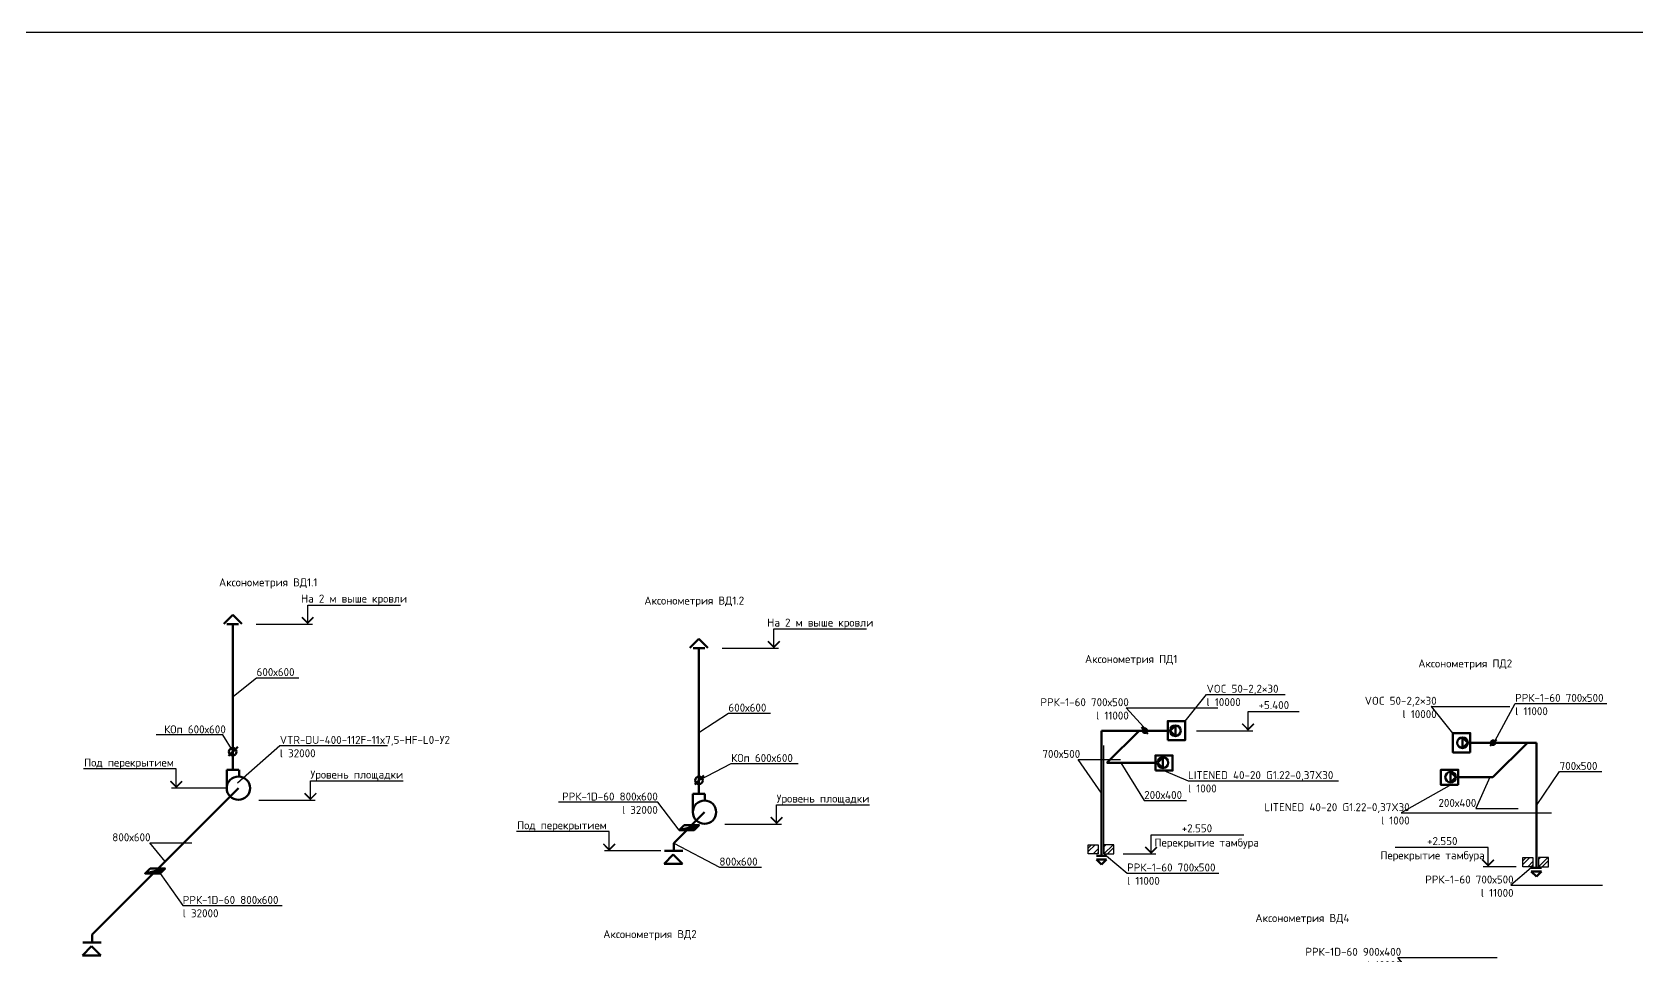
# Model space of a CAD drawing. Header units: millimetres. Extents: x -99936 to 523262, y -63190 to 327013.
# Drawn here: x -36346 to 13791, y 110266 to 139114 of the extents above; entities that cross this region are included whole.
import ezdxf
from ezdxf import colors
from ezdxf.entities.mleader import LeaderData, LeaderLine
from ezdxf.enums import TextEntityAlignment as Align
from ezdxf.math import Vec2, Vec3

# ---------------------------------------------------------------- set-up
doc = ezdxf.new("R2010")
doc.units = ezdxf.units.MM
doc.layers.add('ДУ', color=5, linetype='Continuous', lineweight=50)
doc.layers.add('ПОДПОР', color=1, linetype='Continuous', lineweight=50)
doc.styles.add('ISOCPEUR', font='isocpeur.ttf', dxfattribs={"height": 250})
doc.styles.add('TRAJECTORY_TEXT_STYLE', font='simplex.shx', dxfattribs={"width": 0.65})
doc.linetypes.add('зигзаг', pattern='A,0.00254,-5.08,[131,ltypeshp.shx,S=5.08,R=0,X=-5.08,Y=0],-10.16,[131,ltypeshp.shx,S=5.08,R=180,X=5.08,Y=0],-5.08', length=20.32254)

# ---------------------------------------------------------------- blocks, each defined once
blk = doc.blocks.new('*U2402')
at = {"color": 0, "linetype": 'ByBlock', "lineweight": -2}
for p, q in [((0, 6), (29, 6)), ((-16.14, 0), (0, 0))]:
    blk.add_line(p, q, dxfattribs=at)
at = {"color": 0, "linetype": 'ByBlock', "lineweight": -2, "ltscale": 100}
blk.add_line((-1.5, 0), (1.5, 0), dxfattribs=at)
blk.add_lwpolyline([(0, 0), (0, 6)], dxfattribs=at)
at = {"color": 0, "linetype": 'ByBlock', "lineweight": -2, "ltscale": 100, "const_width": 0.5}
blk.add_lwpolyline([(1.82, 2.18), (0, 0.35), (-1.82, 2.18)], dxfattribs=at)
at = {"linetype": 'ByBlock', "lineweight": -2, "ltscale": 100, "style": 'TRAJECTORY_TEXT_STYLE', "width": 0.65}
blk.add_attdef('Отм.', text='', height=3.5, dxfattribs=at).set_placement((14.5, 6), align=Align.BOTTOM_CENTER)
at = {"color": 0, "linetype": 'ByBlock', "lineweight": -2, "ltscale": 100, "style": 'TRAJECTORY_TEXT_STYLE', "width": 0.65}
blk.add_attdef('Прим.', text='', height=3.5, dxfattribs=at).set_placement((17.57, 4.8), align=Align.TOP_CENTER)
blk = doc.blocks.new('*U2412')
at = {"color": 0, "linetype": 'ByBlock', "lineweight": -2}
for p, q in [((0, 6), (29, 6)), ((-8.73, 0), (0, 0))]:
    blk.add_line(p, q, dxfattribs=at)
at = {"color": 0, "linetype": 'ByBlock', "lineweight": -2, "ltscale": 100}
blk.add_line((-1.5, 0), (1.5, 0), dxfattribs=at)
blk.add_lwpolyline([(0, 0), (0, 6)], dxfattribs=at)
at = {"color": 0, "linetype": 'ByBlock', "lineweight": -2, "ltscale": 100, "const_width": 0.5}
blk.add_lwpolyline([(1.82, 2.18), (0, 0.35), (-1.82, 2.18)], dxfattribs=at)
at = {"linetype": 'ByBlock', "lineweight": -2, "ltscale": 100, "style": 'TRAJECTORY_TEXT_STYLE', "width": 0.65}
blk.add_attdef('Отм.', text='', height=3.5, dxfattribs=at).set_placement((14.5, 6), align=Align.BOTTOM_CENTER)
at = {"color": 0, "linetype": 'ByBlock', "lineweight": -2, "ltscale": 100, "style": 'TRAJECTORY_TEXT_STYLE', "width": 0.65}
blk.add_attdef('Прим.', text='', height=3.5, dxfattribs=at).set_placement((17.57, 4.8), align=Align.TOP_CENTER)
blk = doc.blocks.new('*U2413')
at = {"color": 0, "linetype": 'ByBlock', "lineweight": -2}
for p, q in [((0, 6), (16, 6)), ((-16.14, 0), (0, 0))]:
    blk.add_line(p, q, dxfattribs=at)
at = {"color": 0, "linetype": 'ByBlock', "lineweight": -2, "ltscale": 100}
blk.add_line((-1.5, 0), (1.5, 0), dxfattribs=at)
blk.add_lwpolyline([(0, 0), (0, 6)], dxfattribs=at)
at = {"color": 0, "linetype": 'ByBlock', "lineweight": -2, "ltscale": 100, "const_width": 0.5}
blk.add_lwpolyline([(1.82, 2.18), (0, 0.35), (-1.82, 2.18)], dxfattribs=at)
at = {"linetype": 'ByBlock', "lineweight": -2, "ltscale": 100, "style": 'TRAJECTORY_TEXT_STYLE', "width": 0.65}
blk.add_attdef('Отм.', text='', height=3.5, dxfattribs=at).set_placement((8, 6), align=Align.BOTTOM_CENTER)
at = {"color": 0, "linetype": 'ByBlock', "lineweight": -2, "ltscale": 100, "style": 'TRAJECTORY_TEXT_STYLE', "width": 0.65}
blk.add_attdef('Прим.', text='', height=3.5, dxfattribs=at).set_placement((11.07, 4.8), align=Align.TOP_CENTER)

msp = doc.modelspace()

# ---------------------------------------------------------------- hatches: boundary and pattern name
h = msp.add_hatch()
h.set_pattern_fill('ANSI32', color=256, scale=25)
h.set_pattern_definition([(45, (21248.33, 109610), (-168.3798, 168.3798), []), (45, (21360.58, 109610), (-168.3798, 168.3798), [])])
h.paths.add_polyline_path([(-3039.573, 113737.119), (-3352.379, 113737.119), (-3352.379, 113449.146), (-3039.573, 113449.146)])
h.paths.add_polyline_path([(-2866.283, 113737.119), (-2866.283, 113449.146), (-2553.477, 113449.146), (-2553.477, 113737.119)])
h = msp.add_hatch()
h.set_pattern_fill('ANSI32', color=256, scale=25)
h.set_pattern_definition([(45, (34832.6, 109211.78), (-168.3798, 168.3798), []), (45, (34944.84, 109211.78), (-168.3798, 168.3798), [])])
h.paths.add_polyline_path([(10544.691, 113338.913), (10231.885, 113338.913), (10231.885, 113050.94), (10544.691, 113050.94)])
h.paths.add_polyline_path([(10717.981, 113338.913), (10717.981, 113050.94), (11030.787, 113050.94), (11030.787, 113338.913)])
at = {"layer": 'ДУ'}
h = msp.add_hatch(color=256, dxfattribs=at)
h.dxf.hatch_style = 1
h.paths.add_polyline_path([(-15661.914, 114195.099), (-15507.765, 114349.249), (-16128.703, 114195.099)])
h = msp.add_hatch(color=256, dxfattribs=at)
h.dxf.hatch_style = 1
h.paths.add_polyline_path([(-32346.914, 112841.099), (-32192.765, 112995.249), (-32813.703, 112841.099)])

# ---------------------------------------------------------------- linework, layer by layer
at = {"linetype": 'зигзаг'}
for p, q in [((-2866.283, 113449.146), (-2866.283, 116835.146)), ((10650.026, 113010.418), (10650.026, 116537.418)), ((-34474.054, 110929.771), (-29904.73, 115499.095)), ((-16299.769, 113790.639), (-15456.19, 114634.218))]:
    msp.add_line(p, q, dxfattribs=at)
for points in [[(-99936.405, 139113.548), (523261.832, 139113.548), (523261.832, -63190.347), (-99936.405, -63190.347)], [(-3039.573, 113449.146), (-3352.379, 113449.146), (-3352.379, 113737.119), (-3039.573, 113737.119)], [(-2866.283, 113449.146), (-2553.477, 113449.146), (-2553.477, 113737.119), (-2866.283, 113737.119)], [(10544.691, 113050.94), (10231.885, 113050.94), (10231.885, 113338.913), (10544.691, 113338.913)], [(10717.981, 113050.94), (11030.787, 113050.94), (11030.787, 113338.913), (10717.981, 113338.913)]]:
    msp.add_lwpolyline(points, close=True)
at = {"layer": 'ДУ'}
for p, q in [((-30076.954, 120913.15), (-30357.712, 120632.392)), ((-30076.954, 120913.15), (-29796.195, 120632.392)), ((-30257.031, 120623.109), (-29896.877, 120623.109)), ((-30076.954, 116072.448), (-30076.954, 120623.109)), ((-15512.787, 120163.9), (-15793.545, 119883.142)), ((-15692.864, 119873.859), (-15332.71, 119873.859)), ((-15512.787, 120163.9), (-15232.028, 119883.142)), ((-15512.787, 115323.198), (-15512.787, 119873.859)), ((-29922.861, 116793.643), (-30207.929, 116508.575)), ((-30265.322, 115502.959), (-30265.322, 116072.448)), ((-30265.322, 116072.448), (-29888.585, 116072.448)), ((-29876.303, 116072.448), (-29876.303, 115867.207)), ((-15358.694, 115899.401), (-15643.762, 115614.333)), ((-34474.054, 110929.771), (-29900.867, 115502.959)), ((-15701.156, 114753.708), (-15701.156, 115323.198)), ((-15701.156, 115323.198), (-15324.418, 115323.198)), ((-15324.418, 115323.198), (-15324.418, 115117.957)), ((-16299.769, 113790.639), (-15336.7, 114753.708)), ((-16313.943, 113429.465), (-16599.781, 113143.628)), ((-16585.606, 113545.639), (-16013.931, 113545.639)), ((-16028.106, 113143.628), (-16313.943, 113429.465)), ((-16299.769, 113790.639), (-16299.769, 113545.639)), ((-16599.781, 113143.628), (-16028.106, 113143.628)), ((-34474.054, 110929.771), (-34474.054, 110684.771)), ((-34488.229, 110568.596), (-34774.066, 110282.759)), ((-34759.892, 110684.771), (-34188.217, 110684.771)), ((-34202.391, 110282.759), (-34488.229, 110568.596)), ((-34774.066, 110282.759), (-34202.391, 110282.759))]:
    msp.add_line(p, q, dxfattribs=at)
for points in [[(-15974.554, 114349.249), (-15507.765, 114349.249), (-15661.914, 114195.099), (-16128.703, 114195.099)], [(-32659.554, 112995.249), (-32192.765, 112995.249), (-32346.914, 112841.099), (-32813.703, 112841.099)]]:
    msp.add_lwpolyline(points, close=True, dxfattribs=at)
for points in [[(-16128.703, 114195.099), (-15507.765, 114349.249)], [(-32813.703, 112841.099), (-32192.765, 112995.249)]]:
    msp.add_lwpolyline(points, dxfattribs=at)
for centre, radius in [((-30076.954, 116639.55), 120.293), ((-29900.867, 115502.959), 364.456), ((-15512.787, 115745.308), 120.293), ((-15336.7, 114753.708), 364.456)]:
    msp.add_circle(centre, radius, dxfattribs=at)
at = {"layer": 'ПОДПОР'}
for p, q in [((-1687.857, 117403.434), (-1488.072, 117203.65)), ((-794.536, 117297.751), (-628.335, 117463.951)), ((-628.335, 117463.951), (-628.335, 117131.55)), ((-2934.482, 113385.957), (-2934.482, 117297.751)), ((-2934.482, 117297.751), (-866.753, 117297.751)), ((-2765.786, 116290.685), (-1758.72, 117297.751)), ((-628.335, 117131.55), (-794.536, 117297.751)), ((8510.08, 116922.213), (8343.879, 117088.413)), ((8343.879, 117088.413), (8343.879, 116756.012)), ((8343.879, 116756.012), (8510.08, 116922.213)), ((10650.026, 116922.213), (8582.297, 116922.213)), ((9403.401, 117027.896), (9203.616, 116828.112)), ((9288.297, 115841.773), (10368.737, 116922.213)), ((10650.026, 113010.418), (10650.026, 116922.213)), ((-1181.536, 116297.777), (-1015.335, 116463.978)), ((-1015.335, 116463.978), (-1015.335, 116131.577)), ((-1253.753, 116290.685), (-2765.786, 116290.685)), ((-1015.335, 116131.577), (-1181.536, 116297.777)), ((8137.08, 115848.865), (7970.879, 116015.066)), ((7970.879, 116015.066), (7970.879, 115682.665)), ((7970.879, 115682.665), (8137.08, 115848.865)), ((8209.297, 115841.773), (9288.297, 115841.773)), ((-2775.685, 113385.957), (-3093.279, 113385.957)), ((-2775.685, 113277.871), (-3093.279, 113277.871)), ((-3093.279, 113277.871), (-2934.482, 113119.074)), ((-2934.482, 113119.074), (-2775.685, 113277.871)), ((10491.229, 113010.418), (10808.823, 113010.418)), ((10491.229, 112902.333), (10808.823, 112902.333)), ((10650.026, 112743.536), (10491.229, 112902.333)), ((10808.823, 112902.333), (10650.026, 112743.536))]:
    msp.add_line(p, q, dxfattribs=at)
for points in [[(-866.753, 116997.751), (-326.753, 116997.751), (-326.753, 117597.751), (-866.753, 117597.751)], [(8582.297, 116622.213), (8042.297, 116622.213), (8042.297, 117222.213), (8582.297, 117222.213)], [(-1253.753, 116053.112), (-713.753, 116053.112), (-713.753, 116528.257), (-1253.753, 116528.257)], [(8209.297, 115604.2), (7669.297, 115604.2), (7669.297, 116079.345), (8209.297, 116079.345)]]:
    msp.add_lwpolyline(points, close=True, dxfattribs=at)
for centre, radius in [((-1582.173, 117297.751), 70.443), ((-628.335, 117297.751), 166.2), ((8343.879, 116922.213), 166.2), ((9297.717, 116922.213), 70.443), ((-1015.335, 116297.777), 166.2), ((7970.879, 115848.865), 166.2)]:
    msp.add_circle(centre, radius, dxfattribs=at)

# ---------------------------------------------------------------- block references
ref = msp.add_blockref('*U2402', (-27736.754, 120623.109), dxfattribs=dict(xscale=100, yscale=100, zscale=100))
ref.add_attrib('Отм.', 'На 2 м выше кровли', dxfattribs={"linetype": 'ByBlock', "lineweight": -2, "ltscale": 100, "height": 250, "style": 'ISOCPEUR'}).set_placement((-26286.754, 121223.109), align=Align.BOTTOM_CENTER)
ref = msp.add_blockref('*U2402', (-13172.587, 119873.859), dxfattribs=dict(xscale=100, yscale=100, zscale=100))
ref.add_attrib('Отм.', 'На 2 м выше кровли', dxfattribs={"linetype": 'ByBlock', "lineweight": -2, "ltscale": 100, "height": 250, "style": 'ISOCPEUR'}).set_placement((-11722.587, 120473.859), align=Align.BOTTOM_CENTER)
ref = msp.add_blockref('*U2413', (1642.349, 117297.751), dxfattribs=dict(xscale=100, yscale=100, zscale=100))
ref.add_attrib('Отм.', '+5.400', dxfattribs={"linetype": 'ByBlock', "lineweight": -2, "ltscale": 100, "height": 250, "style": 'ISOCPEUR'}).set_placement((2447.633, 117897.751), align=Align.BOTTOM_CENTER)
ref = msp.add_blockref('*U2402', (-31842.595, 115502.959), dxfattribs=dict(xscale=-100, yscale=100, zscale=100))
ref.add_attrib('Отм.', 'Под перекрытием', dxfattribs={"linetype": 'ByBlock', "lineweight": -2, "ltscale": 100, "height": 250, "style": 'ISOCPEUR'}).set_placement((-33319.186, 116102.959), align=Align.BOTTOM_CENTER)
ref = msp.add_blockref('*U2402', (-27650.565, 115127.55), dxfattribs=dict(xscale=100, yscale=100, zscale=100))
ref.add_attrib('Отм.', 'Уровень площадки', dxfattribs={"linetype": 'ByBlock', "lineweight": -2, "ltscale": 100, "height": 250, "style": 'ISOCPEUR'}).set_placement((-26200.565, 115727.55), align=Align.BOTTOM_CENTER)
ref = msp.add_blockref('*U2402', (-13086.398, 114378.3), dxfattribs=dict(xscale=100, yscale=100, zscale=100))
ref.add_attrib('Отм.', 'Уровень площадки', dxfattribs={"linetype": 'ByBlock', "lineweight": -2, "ltscale": 100, "height": 250, "style": 'ISOCPEUR'}).set_placement((-11636.398, 114978.3), align=Align.BOTTOM_CENTER)
ref = msp.add_blockref('*U2402', (-18316.994, 113545.639), dxfattribs=dict(xscale=-100, yscale=100, zscale=100))
ref.add_attrib('Отм.', 'Под перекрытием', dxfattribs={"linetype": 'ByBlock', "lineweight": -2, "ltscale": 100, "height": 250, "style": 'ISOCPEUR'}).set_placement((-19793.585, 114145.639), align=Align.BOTTOM_CENTER)
ref = msp.add_blockref('*U2412', (-1386.099, 113449.146), dxfattribs=dict(xscale=100, yscale=100, zscale=100))
ref.add_attrib('Отм.', '+2.550', dxfattribs={"linetype": 'ByBlock', "lineweight": -2, "ltscale": 100, "height": 250, "style": 'ISOCPEUR'}).set_placement((45.662, 114049.146), align=Align.BOTTOM_CENTER)
ref.add_attrib('Прим.', 'Перекрытие тамбура', dxfattribs={"color": 0, "linetype": 'ByBlock', "lineweight": -2, "ltscale": 100, "height": 250, "style": 'ISOCPEUR'}).set_placement((349.883, 113929.485), align=Align.TOP_CENTER)
ref = msp.add_blockref('*U2412', (9142.448, 113050.94), dxfattribs=dict(xscale=-100, yscale=100, zscale=100))
ref.add_attrib('Отм.', '+2.550', dxfattribs={"linetype": 'ByBlock', "lineweight": -2, "ltscale": 100, "height": 250, "style": 'ISOCPEUR'}).set_placement((7710.687, 113650.94), align=Align.BOTTOM_CENTER)
ref.add_attrib('Прим.', 'Перекрытие тамбура', dxfattribs={"color": 0, "linetype": 'ByBlock', "lineweight": -2, "ltscale": 100, "height": 250, "style": 'ISOCPEUR'}).set_placement((7406.466, 113531.279), align=Align.TOP_CENTER)

# ---------------------------------------------------------------- texts
at = {"char_height": 250, "attachment_point": 1, "style": 'ISOCPEUR'}
for s, insert in [('Аксонометрия ВД1.1', (-30507.065, 122056.258)), ('Аксонометрия ВД1.2', (-17219.191, 121485.363)), ('Аксонометрия ПД1', (-3452.774, 119660.796)), ('Аксонометрия ПД2', (6961.407, 119522.537)), ('Аксонометрия ВД4', (1871.116, 111573.065)), ('Аксонометрия ВД2', (-18502.584, 111070.446))]:
    msp.add_mtext(s, dxfattribs=dict(at, insert=insert))

# ---------------------------------------------------------------- leaders
at = {"ltscale": 10}
ml = msp.add_multileader_mtext('Standard', dxfattribs=at)
ml.set_content('600х600', color=256, style='ISOCPEUR')
ml.set_leader_properties()
ml.build(insert=Vec2(0, 0))
ml.multileader.update_dxf_attribs({"text_left_attachment_type": 6, "text_right_attachment_type": 6, "dogleg_length": 0.36, "arrow_head_size": 0.18})
ctx = ml.context
ctx.base_point, ctx.char_height, ctx.arrow_head_size, ctx.landing_gap_size, ctx.plane_origin = Vec3(-29333.549, 118952.615), 250, 0.18, 0.09, Vec3(-30049.599, 118375.133)
ctx.left_attachment, ctx.right_attachment = 6, 6
notes = []
notes.append((ctx, [(0, (1, 1, 0), (-29333.909, 118952.615), (1, 0), 0.36, [(0, [(-30049.599, 118375.133)], 0, [])])]))
ctx.mtext.insert, ctx.mtext.flow_direction = Vec3(-29333.459, 119252.615), 5
ml = msp.add_multileader_mtext('Standard')
ml.set_content('VOC 50-2,2×30\\Pl 10000', color=256, style='ISOCPEUR')
ml.set_leader_properties()
ml.build(insert=Vec2(0, 0))
ml.multileader.update_dxf_attribs({"text_left_attachment_type": 6, "text_right_attachment_type": 6, "dogleg_length": 0.36, "arrow_head_size": 0.18})
ctx = ml.context
ctx.base_point, ctx.char_height, ctx.arrow_head_size, ctx.landing_gap_size, ctx.plane_origin = Vec3(346.842, 118432.775), 250, 0.18, 0.09, Vec3(-595.686, 116897.751)
ctx.left_attachment, ctx.right_attachment = 6, 6
notes.append((ctx, [(0, (1, 1, 0), (346.482, 118432.775), (1, 0), 0.36, [(0, [(-326.753, 117597.751)], 0, [])])]))
ctx.mtext.insert, ctx.mtext.flow_direction = Vec3(346.932, 118732.775), 5
ml = msp.add_multileader_mtext('Standard')
ml.set_content('VOC 50-2,2×30\\Pl 10000', color=256, style='ISOCPEUR')
ml.set_leader_properties()
ml.build(insert=Vec2(0, 0))
ml.multileader.update_dxf_attribs({"text_left_attachment_type": 6, "text_right_attachment_type": 6, "dogleg_length": 0.36, "arrow_head_size": 0.18})
ctx = ml.context
ctx.base_point, ctx.char_height, ctx.arrow_head_size, ctx.landing_gap_size, ctx.plane_origin = Vec3(5348.977, 118057.237), 250, 0.18, 0.09, Vec3(8311.23, 116522.213)
ctx.left_attachment, ctx.right_attachment, ctx.text_align_type = 6, 6, 2
notes.append((ctx, [(0, (1, 1, 0), (7369.062, 118057.237), (-1, 0), 0.36, [(0, [(8042.297, 117222.213)], 0, [])])]))
ctx.mtext.insert, ctx.mtext.alignment, ctx.mtext.flow_direction = Vec3(7536.567, 118357.237), 3, 5
ml = msp.add_multileader_mtext('Standard')
ml.set_content('РРК-1-60 700х500\\Pl 11000', color=256, style='ISOCPEUR')
ml.set_leader_properties()
ml.build(insert=Vec2(0, 0))
ml.multileader.update_dxf_attribs({"text_left_attachment_type": 6, "text_right_attachment_type": 6, "dogleg_length": 0.36, "arrow_head_size": 0.18})
ctx = ml.context
ctx.base_point, ctx.char_height, ctx.arrow_head_size, ctx.landing_gap_size, ctx.plane_origin = Vec3(9987.231, 118148.83), 250, 0.18, 0.09, Vec3(9347.528, 116972.024)
ctx.left_attachment, ctx.right_attachment = 6, 6
notes.append((ctx, [(0, (1, 1, 0), (9986.871, 118148.83), (1, 0), 0.36, [(0, [(9347.528, 116972.024)], 0, [])])]))
ctx.mtext.insert, ctx.mtext.flow_direction = Vec3(9987.321, 118448.83), 5
ml = msp.add_multileader_mtext('Standard', dxfattribs=at)
ml.set_content('600х600', color=256, style='ISOCPEUR')
ml.set_leader_properties()
ml.build(insert=Vec2(0, 0))
ml.multileader.update_dxf_attribs({"text_left_attachment_type": 6, "text_right_attachment_type": 6, "dogleg_length": 0.36, "arrow_head_size": 0.18})
ctx = ml.context
ctx.base_point, ctx.char_height, ctx.arrow_head_size, ctx.landing_gap_size, ctx.plane_origin = Vec3(-14591.783, 117842.389), 250, 0.18, 0.09, Vec3(-15485.432, 117264.907)
ctx.left_attachment, ctx.right_attachment = 6, 6
notes.append((ctx, [(0, (1, 1, 0), (-14592.143, 117842.389), (1, 0), 0.36, [(0, [(-15485.432, 117264.907)], 0, [])])]))
ctx.mtext.insert, ctx.mtext.flow_direction = Vec3(-14591.693, 118142.389), 5
ml = msp.add_multileader_mtext('Standard')
ml.set_content('РРК-1-60 700х500\\Pl 11000', color=256, style='ISOCPEUR')
ml.set_leader_properties()
ml.build(insert=Vec2(0, 0))
ml.multileader.update_dxf_attribs({"text_left_attachment_type": 6, "text_right_attachment_type": 6, "dogleg_length": 0.36, "arrow_head_size": 0.18})
ctx = ml.context
ctx.base_point, ctx.char_height, ctx.arrow_head_size, ctx.landing_gap_size, ctx.plane_origin = Vec3(-4832.785, 118012.365), 250, 0.18, 0.09, Vec3(-1511.729, 117297.751)
ctx.left_attachment, ctx.right_attachment, ctx.text_align_type = 6, 6, 2
notes.append((ctx, [(1, (1, 1, 0), (-2169.574, 118012.365), (-1, 0), 0.36, [(0, [(-1511.729, 117297.751)], 0, [])])]))
ctx.mtext.insert, ctx.mtext.alignment, ctx.mtext.flow_direction = Vec3(-2082.695, 118312.365), 3, 5
ml = msp.add_multileader_mtext('Standard', dxfattribs=at)
ml.set_content('КОп 600х600', color=256, style='ISOCPEUR')
ml.set_leader_properties()
ml.build(insert=Vec2(0, 0))
ml.multileader.update_dxf_attribs({"text_left_attachment_type": 6, "text_right_attachment_type": 6, "dogleg_length": 0.36, "arrow_head_size": 0.18})
ctx = ml.context
ctx.base_point, ctx.char_height, ctx.arrow_head_size, ctx.landing_gap_size, ctx.plane_origin = Vec3(-32284.019, 117164.289), 250, 0.18, 0.09, Vec3(-30065.395, 116651.109)
ctx.left_attachment, ctx.right_attachment = 6, 6
notes.append((ctx, [(0, (1, 1, 0), (-30383.479, 117164.289), (-1, 0), 0.36, [(0, [(-30065.395, 116651.109)], 0, [])])]))
ctx.mtext.insert, ctx.mtext.flow_direction = Vec3(-32220.917, 117464.289), 5
ml = msp.add_multileader_mtext('Standard', dxfattribs=at)
ml.set_content('VTR-DU-400-112F-11x7,5-HF-L0-У2\\Pl 32000', color=256, style='ISOCPEUR')
ml.set_leader_properties()
ml.build(insert=Vec2(0, 0))
ml.multileader.update_dxf_attribs({"text_left_attachment_type": 6, "text_right_attachment_type": 6, "dogleg_length": 0.36, "arrow_head_size": 0.18})
ctx = ml.context
ctx.base_point, ctx.char_height, ctx.arrow_head_size, ctx.landing_gap_size, ctx.plane_origin = Vec3(-28605.741, 116834.724), 250, 0.18, 0.09, Vec3(-29933.089, 115673.739)
ctx.left_attachment, ctx.right_attachment = 6, 6
notes.append((ctx, [(1, (1, 1, 0), (-28606.101, 116834.724), (1, 0), 0.36, [(0, [(-29933.089, 115673.739)], 0, [])])]))
ctx.mtext.insert, ctx.mtext.width, ctx.mtext.flow_direction = Vec3(-28605.651, 117134.724), 3325.23936, 5
ml = msp.add_multileader_mtext('Standard', dxfattribs=at)
ml.set_content('КОп 600х600', color=256, style='ISOCPEUR')
ml.set_leader_properties()
ml.build(insert=Vec2(0, 0))
ml.multileader.update_dxf_attribs({"text_left_attachment_type": 6, "text_right_attachment_type": 6, "dogleg_length": 0.36, "arrow_head_size": 0.18})
ctx = ml.context
ctx.base_point, ctx.char_height, ctx.arrow_head_size, ctx.landing_gap_size, ctx.plane_origin = Vec3(-14504.665, 116270.047), 250, 0.18, 0.09, Vec3(-15501.228, 115756.867)
ctx.left_attachment, ctx.right_attachment = 6, 6
notes.append((ctx, [(1, (1, 1, 0), (-14505.025, 116270.047), (1, 0), 0.36, [(0, [(-15501.228, 115756.867)], 0, [])])]))
ctx.mtext.insert, ctx.mtext.flow_direction = Vec3(-14504.575, 116570.047), 5
ml = msp.add_multileader_mtext('Standard')
ml.set_content('700х500', color=256, style='ISOCPEUR')
ml.set_leader_properties()
ml.build(insert=Vec2(0, 0))
ml.multileader.update_dxf_attribs({"text_left_attachment_type": 6, "text_right_attachment_type": 6, "dogleg_length": 0.36, "arrow_head_size": 0.18})
ctx = ml.context
ctx.base_point, ctx.char_height, ctx.arrow_head_size, ctx.landing_gap_size, ctx.plane_origin = Vec3(-4777.001, 116398.509), 250, 0.18, 0.09, Vec3(-2621.286, 115341.854)
ctx.left_attachment, ctx.right_attachment, ctx.text_align_type = 6, 6, 2
notes.append((ctx, [(1, (1, 1, 0), (-3660.836, 116398.509), (-1, 0), 0.36, [(0, [(-2934.482, 115341.854)], 0, [])])]))
ctx.mtext.insert, ctx.mtext.alignment, ctx.mtext.flow_direction = Vec3(-3601.911, 116698.509), 3, 5
ml = msp.add_multileader_mtext('Standard')
ml.set_content('700х500', color=256, style='ISOCPEUR')
ml.set_leader_properties()
ml.build(insert=Vec2(0, 0))
ml.multileader.update_dxf_attribs({"text_left_attachment_type": 6, "text_right_attachment_type": 6, "dogleg_length": 0.36, "arrow_head_size": 0.18})
ctx = ml.context
ctx.base_point, ctx.char_height, ctx.arrow_head_size, ctx.landing_gap_size, ctx.plane_origin = Vec3(11376.74, 116022.971), 250, 0.18, 0.09, Vec3(10336.83, 114966.315)
ctx.left_attachment, ctx.right_attachment = 6, 6
notes.append((ctx, [(1, (1, 1, 0), (11376.38, 116022.971), (1, 0), 0.36, [(0, [(10650.026, 114966.315)], 0, [])])]))
ctx.mtext.insert, ctx.mtext.flow_direction = Vec3(11376.83, 116322.971), 5
ml = msp.add_multileader_mtext('Standard')
ml.set_content('200х400', color=256, style='ISOCPEUR')
ml.set_leader_properties()
ml.build(insert=Vec2(0, 0))
ml.multileader.update_dxf_attribs({"text_left_attachment_type": 6, "text_right_attachment_type": 6, "dogleg_length": 0.36, "arrow_head_size": 0.18})
ctx = ml.context
ctx.base_point, ctx.char_height, ctx.arrow_head_size, ctx.landing_gap_size, ctx.plane_origin = Vec3(-1601.885, 115115.763), 250, 0.18, 0.09, Vec3(-821.829, 116272.514)
ctx.left_attachment, ctx.right_attachment = 6, 6
notes.append((ctx, [(0, (1, 1, 0), (-1602.245, 115115.763), (1, 0), 0.36, [(0, [(-2327.278, 116290.685)], 0, [])])]))
ctx.mtext.insert, ctx.mtext.flow_direction = Vec3(-1601.795, 115415.763), 5
ml = msp.add_multileader_mtext('Standard')
ml.set_content('{\\C0;LITENED 40-20 G1.22-0,37X30\\Pl 1000}', color=256, style='ISOCPEUR')
ml.set_leader_properties()
ml.build(insert=Vec2(0, 0))
ml.multileader.update_dxf_attribs({"text_left_attachment_type": 6, "text_right_attachment_type": 6, "dogleg_length": 0.36, "arrow_head_size": 0.18})
ctx = ml.context
ctx.base_point, ctx.char_height, ctx.arrow_head_size, ctx.landing_gap_size, ctx.plane_origin = Vec3(-232.609, 115735.315), 250, 0.18, 0.09, Vec3(-983.753, 116053.112)
ctx.left_attachment, ctx.right_attachment = 6, 6
notes.append((ctx, [(0, (1, 1, 0), (-232.969, 115735.315), (1, 0), 0.36, [(0, [(-983.753, 116053.112)], 0, [])])]))
ctx.mtext.insert, ctx.mtext.flow_direction = Vec3(-232.519, 116035.315), 5
ml = msp.add_multileader_mtext('Standard')
ml.set_content('200х400', color=256, style='ISOCPEUR')
ml.set_leader_properties()
ml.build(insert=Vec2(0, 0))
ml.multileader.update_dxf_attribs({"text_left_attachment_type": 6, "text_right_attachment_type": 6, "dogleg_length": 0.36, "arrow_head_size": 0.18})
ctx = ml.context
ctx.base_point, ctx.char_height, ctx.arrow_head_size, ctx.landing_gap_size, ctx.plane_origin = Vec3(7558.636, 114868.238), 250, 0.18, 0.09, Vec3(7777.373, 115823.602)
ctx.left_attachment, ctx.right_attachment, ctx.text_align_type = 6, 6, 2
notes.append((ctx, [(0, (1, 1, 0), (8759.176, 114868.238), (-1, 0), 0.36, [(0, [(9192.433, 115841.773)], 0, [])])]))
ctx.mtext.insert, ctx.mtext.alignment, ctx.mtext.flow_direction = Vec3(8774.237, 115168.238), 3, 5
ml = msp.add_multileader_mtext('Standard', dxfattribs=at)
ml.set_content('РРК-1D-60 800х600\\Pl 32000', color=256, style='ISOCPEUR')
ml.set_leader_properties()
ml.build(insert=Vec2(0, 0))
ml.multileader.update_dxf_attribs({"text_left_attachment_type": 6, "text_right_attachment_type": 6, "dogleg_length": 0.36, "arrow_head_size": 0.18})
ctx = ml.context
ctx.base_point, ctx.char_height, ctx.arrow_head_size, ctx.landing_gap_size, ctx.plane_origin = Vec3(-19747.788, 115067.115), 250, 0.18, 0.09, Vec3(-16315.748, 112126.913)
ctx.left_attachment, ctx.right_attachment, ctx.text_align_type = 6, 6, 2
notes.append((ctx, [(0, (1, 1, 0), (-16797.248, 115067.115), (-1, 0), 0.36, [(0, [(-16128.703, 114195.099)], 0, [])])]))
ctx.mtext.insert, ctx.mtext.alignment, ctx.mtext.flow_direction = Vec3(-16797.698, 115367.115), 3, 5
ml = msp.add_multileader_mtext('Standard')
ml.set_content('{\\C0;LITENED 40-20 G1.22-0,37X30\\Pl 1000}', color=256, style='ISOCPEUR')
ml.set_leader_properties()
ml.build(insert=Vec2(0, 0))
ml.multileader.update_dxf_attribs({"text_left_attachment_type": 6, "text_right_attachment_type": 6, "dogleg_length": 0.36, "arrow_head_size": 0.18})
ctx = ml.context
ctx.base_point, ctx.char_height, ctx.arrow_head_size, ctx.landing_gap_size, ctx.plane_origin = Vec3(1963.374, 114734.208), 250, 0.18, 0.09, Vec3(7924.499, 115572.115)
ctx.left_attachment, ctx.right_attachment, ctx.text_align_type = 6, 6, 2
notes.append((ctx, [(1, (1, 1, 0), (6426.414, 114734.208), (-1, 0), 0.36, [(0, [(7924.499, 115572.115)], 0, [])])]))
ctx.mtext.insert, ctx.mtext.alignment, ctx.mtext.flow_direction = Vec3(6692.725, 115034.208), 3, 5
ml = msp.add_multileader_mtext('Standard', dxfattribs=at)
ml.set_content('800х600', color=256, style='ISOCPEUR')
ml.set_leader_properties()
ml.build(insert=Vec2(0, 0))
ml.multileader.update_dxf_attribs({"text_left_attachment_type": 6, "text_right_attachment_type": 6, "dogleg_length": 0.36, "arrow_head_size": 0.18})
ctx = ml.context
ctx.base_point, ctx.char_height, ctx.arrow_head_size, ctx.landing_gap_size, ctx.plane_origin = Vec3(-33844.993, 113793.847), 250, 0.18, 0.09, Vec3(-32187.46, 113216.365)
ctx.left_attachment, ctx.right_attachment, ctx.text_align_type = 6, 6, 2
notes.append((ctx, [(1, (1, 1, 0), (-32669.453, 113793.847), (-1, 0), 0.36, [(0, [(-32187.46, 113216.365)], 0, [])])]))
ctx.mtext.insert, ctx.mtext.alignment, ctx.mtext.flow_direction = Vec3(-32646.153, 114093.847), 3, 5
ml = msp.add_multileader_mtext('Standard', dxfattribs=at)
ml.set_content('800х600', color=256, style='ISOCPEUR')
ml.set_leader_properties()
ml.build(insert=Vec2(0, 0))
ml.multileader.update_dxf_attribs({"text_left_attachment_type": 6, "text_right_attachment_type": 6, "dogleg_length": 0.36, "arrow_head_size": 0.18})
ctx = ml.context
ctx.base_point, ctx.char_height, ctx.arrow_head_size, ctx.landing_gap_size, ctx.plane_origin = Vec3(-14873.205, 113034.976), 250, 0.18, 0.09, Vec3(-11659.441, 111312.444)
ctx.left_attachment, ctx.right_attachment = 6, 6
notes.append((ctx, [(0, (1, 1, 0), (-14873.565, 113034.976), (1, 0), 0.36, [(0, [(-16299.769, 113790.639)], 0, [])])]))
ctx.mtext.insert, ctx.mtext.flow_direction = Vec3(-14873.115, 113334.976), 5
ml = msp.add_multileader_mtext('Standard')
ml.set_content('РРК-1-60 700х500\\Pl 11000', color=256, style='ISOCPEUR')
ml.set_leader_properties()
ml.build(insert=Vec2(0, 0))
ml.multileader.update_dxf_attribs({"text_left_attachment_type": 6, "text_right_attachment_type": 6, "dogleg_length": 0.36, "arrow_head_size": 0.18})
ctx = ml.context
ctx.base_point, ctx.char_height, ctx.arrow_head_size, ctx.landing_gap_size, ctx.plane_origin = Vec3(-2135.982, 112850.982), 250, 0.18, 0.09, Vec3(-2775.685, 113385.957)
ctx.left_attachment, ctx.right_attachment = 6, 6
notes.append((ctx, [(0, (1, 1, 0), (-2136.342, 112850.982), (1, 0), 0.36, [(0, [(-2775.685, 113385.957)], 0, [])])]))
ctx.mtext.insert, ctx.mtext.flow_direction = Vec3(-2135.892, 113150.982), 5
ml = msp.add_multileader_mtext('Standard', dxfattribs=at)
ml.set_content('РРК-1D-60 800х600\\Pl 32000', color=256, style='ISOCPEUR')
ml.set_leader_properties()
ml.build(insert=Vec2(0, 0))
ml.multileader.update_dxf_attribs({"text_left_attachment_type": 6, "text_right_attachment_type": 6, "dogleg_length": 0.36, "arrow_head_size": 0.18})
ctx = ml.context
ctx.base_point, ctx.char_height, ctx.arrow_head_size, ctx.landing_gap_size, ctx.plane_origin = Vec3(-31639.981, 111837.464), 250, 0.18, 0.09, Vec3(-32362.893, 110751.178)
ctx.left_attachment, ctx.right_attachment = 6, 6
notes.append((ctx, [(1, (1, 1, 0), (-31640.341, 111837.464), (1, 0), 0.36, [(0, [(-32346.914, 112841.099)], 0, [])])]))
ctx.mtext.insert, ctx.mtext.flow_direction = Vec3(-31639.891, 112137.464), 5
ml = msp.add_multileader_mtext('Standard')
ml.set_content('РРК-1-60 700х500\\Pl 11000', color=256, style='ISOCPEUR')
ml.set_leader_properties()
ml.build(insert=Vec2(0, 0))
ml.multileader.update_dxf_attribs({"text_left_attachment_type": 6, "text_right_attachment_type": 6, "dogleg_length": 0.36, "arrow_head_size": 0.18})
ctx = ml.context
ctx.base_point, ctx.char_height, ctx.arrow_head_size, ctx.landing_gap_size, ctx.plane_origin = Vec3(7188.675, 112475.444), 250, 0.18, 0.09, Vec3(10491.229, 113010.418)
ctx.left_attachment, ctx.right_attachment, ctx.text_align_type = 6, 6, 2
notes.append((ctx, [(0, (1, 1, 0), (9851.886, 112475.444), (-1, 0), 0.36, [(0, [(10491.229, 113010.418)], 0, [])])]))
ctx.mtext.insert, ctx.mtext.alignment, ctx.mtext.flow_direction = Vec3(9938.765, 112775.444), 3, 5
ml = msp.add_multileader_mtext('Standard', dxfattribs=at)
ml.set_content('РРК-1D-60 900х400\\Pl 10000', color=256, style='ISOCPEUR')
ml.set_leader_properties()
ml.build(insert=Vec2(0, 0))
ml.multileader.update_dxf_attribs({"text_left_attachment_type": 6, "text_right_attachment_type": 6, "dogleg_length": 0.36, "arrow_head_size": 0.18})
ctx = ml.context
ctx.base_point, ctx.char_height, ctx.arrow_head_size, ctx.landing_gap_size, ctx.plane_origin = Vec3(3450.903, 110217.916), 250, 0.18, 0.09, Vec3(8400.362, 108837.988)
ctx.left_attachment, ctx.right_attachment, ctx.text_align_type = 6, 6, 2
notes.append((ctx, [(0, (1, 1, 0), (6323.602, 110217.916), (-1, 0), 0.36, [(0, [(7600.575, 108641.71)], 0, [])])]))
ctx.mtext.insert, ctx.mtext.alignment, ctx.mtext.flow_direction = Vec3(6425.993, 110517.916), 3, 5
for ctx, leaders in notes:
    for number, flags, end, landing, length, lines in leaders:
        leader = LeaderData()
        leader.index, (leader.has_last_leader_line, leader.has_dogleg_vector, leader.attachment_direction) = number, flags
        leader.last_leader_point, leader.dogleg_vector, leader.dogleg_length = Vec3(end), Vec3(landing), length
        for number, points, colour, breaks in lines:
            line = LeaderLine()
            line.index, line.vertices, line.color, line.breaks = number, Vec3.list(points), colors.encode_raw_color(colour), breaks
            leader.lines.append(line)
        ctx.leaders.append(leader)

doc.saveas('drawing.dxf')
